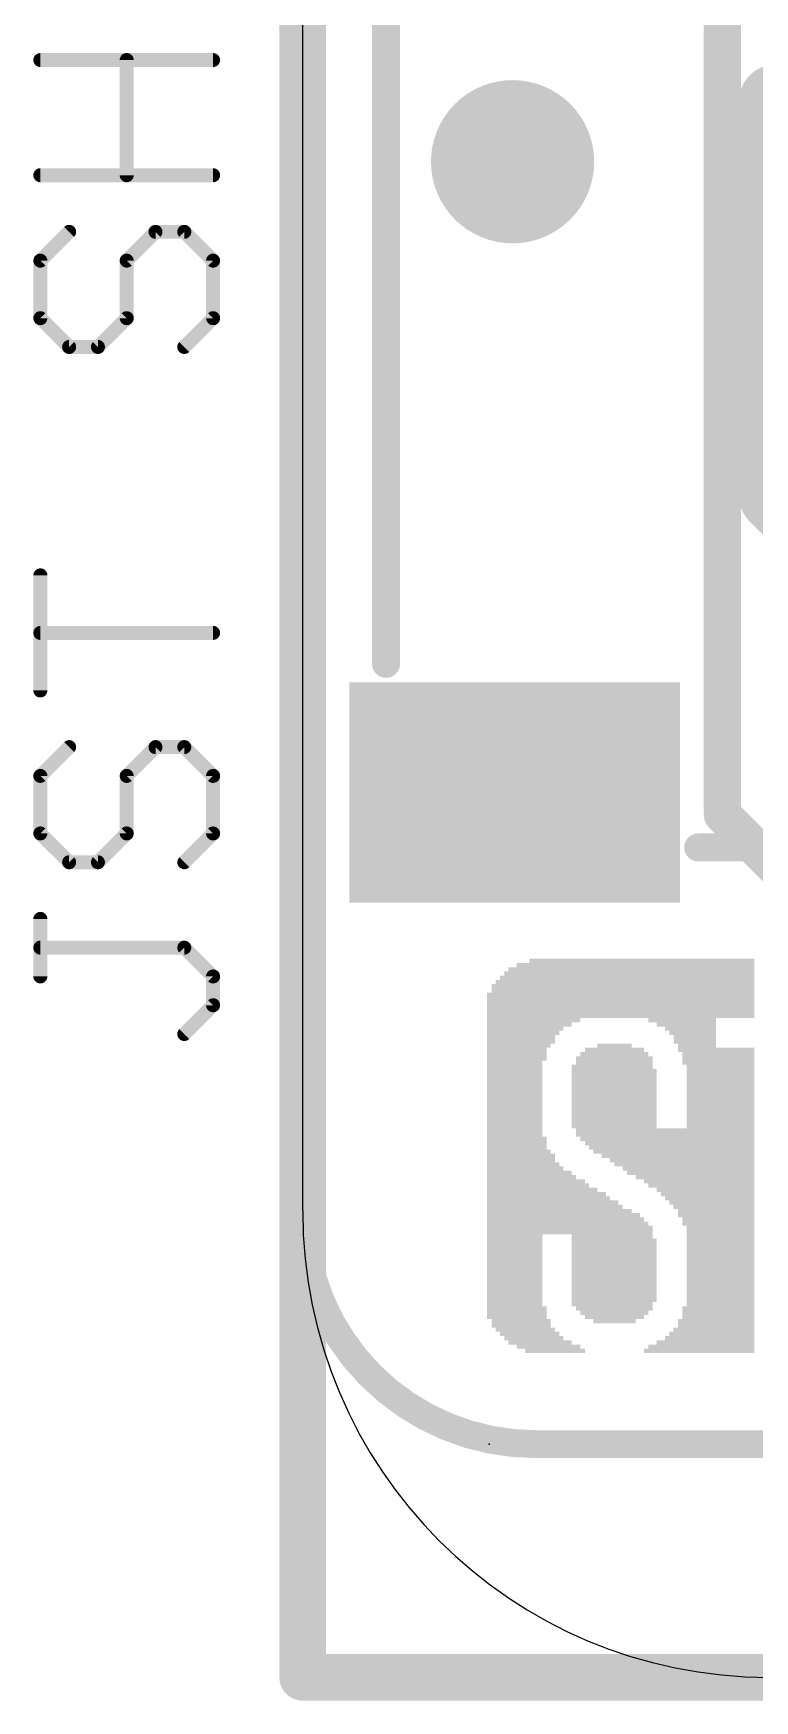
# Model space of a CAD drawing. Extents: x -1.5 to 77.7, y -1.7 to 21.7.
# Drawn here: x -1.47 to 2.46, y -0.13 to 8.95 of the extents above; entities that cross this region are included whole.
import ezdxf

# ---------------------------------------------------------------- set-up
doc = ezdxf.new("R2010")
doc.units = 0
for name, color, linetype in [('1', 12, 'CONTINUOUS'), ('16', 5, 'CONTINUOUS'), ('18', 110, 'CONTINUOUS'), ('20', 53, 'CONTINUOUS'), ('21', 40, 'CONTINUOUS'), ('22', 6, 'CONTINUOUS'), ('23', 40, 'CONTINUOUS'), ('27', 4, 'CONTINUOUS')]:
    doc.layers.add(name, color=color, linetype=linetype)

# ---------------------------------------------------------------- blocks, each defined once
blk = doc.blocks.new('RECT')
blk.add_solid([(-0.5, -0.5), (0.5, -0.5), (-0.5, 0.5), (0.5, 0.5)])
blk = doc.blocks.new('ROUNDV')
at = {"const_width": 0.5}
blk.add_lwpolyline([(0, -0.25, 1), (0, 0.25, 1), (0, -0.25)], format="xyb", dxfattribs=at)

msp = doc.modelspace()

# ---------------------------------------------------------------- linework, layer by layer
at = {"layer": '1'}
for points, const_width in [([(0, 21.59), (0, 0)], 0.254), ([(2.667, 8.493), (2.5781, 8.5819)], 0.4064), ([(2.5781, 8.5819), (2.5781, 6.4389)], 0.4064), ([(2.5781, 6.4389), (5.3022, 3.7147)], 0.4064), ([(0, 0), (76.2, 0)], 0.254)]:
    msp.add_lwpolyline(points, dxfattribs=dict(at, const_width=const_width))
for points, const_width in [([(2.6797, 8.5819, 1), (2.4765, 8.5819)], 0.2032), ([(2.6499, 8.6537, 1), (2.5063, 8.5101)], 0.2032), ([(2.6499, 6.5107, 1), (2.5063, 6.3671)], 0.2032), ([(2.4765, 6.4389, 1), (2.6797, 6.4389)], 0.2032), ([(0, 0.0635, 1), (0, -0.0635)], 0.127), ([(-0.0635, 0, 1), (0.0635, 0)], 0.127)]:
    msp.add_lwpolyline(points, format="xyb", dxfattribs=dict(at, const_width=const_width))
at = {"layer": '16'}
for points, const_width in [([(0, 21.59), (0, 0)], 0.254), ([(2.286, 4.699), (2.286, 11.049)], 0.2032), ([(3.937, 3.048), (2.286, 4.699)], 0.2032), ([(0, 0), (76.2, 0)], 0.254)]:
    msp.add_lwpolyline(points, dxfattribs=dict(at, const_width=const_width))
for points, const_width in [([(2.3219, 4.7349, 1), (2.2501, 4.6631)], 0.1016), ([(2.2352, 4.699, 1), (2.3368, 4.699)], 0.1016), ([(0, 0.0635, 1), (0, -0.0635)], 0.127), ([(-0.0635, 0, 1), (0.0635, 0)], 0.127)]:
    msp.add_lwpolyline(points, format="xyb", dxfattribs=dict(at, const_width=const_width))
at = {"layer": '20'}
msp.add_line((0, 2.54), (0, 19.05), dxfattribs=at)
msp.add_arc((2.54, 2.54), 2.54, 180, 270, dxfattribs=at)
at = {"layer": '21', "const_width": 0.1524}
for points in [[(0.454, 9.72), (0.454, 5.52)], [(4.754, 4.52), (2.154, 4.52)]]:
    msp.add_lwpolyline(points, dxfattribs=at)
at = {"layer": '21', "const_width": 0.0762}
for points in [[(0.4159, 5.52, 1), (0.4921, 5.52)], [(2.154, 4.5581, 1), (2.154, 4.4819)]]:
    msp.add_lwpolyline(points, format="xyb", dxfattribs=at)
at = {"layer": '22', "const_width": 0.1524}
for points in [[(0, 19.05), (0, 2.54)], [(1.27, 1.27), (17.78, 1.27)]]:
    msp.add_lwpolyline(points, dxfattribs=at)
at = {"layer": '22'}
for points, const_width in [([(0, 2.54, 0.4142), (1.27, 1.27)], 0.1524), ([(0.0381, 2.54, 1), (-0.0381, 2.54)], 0.0762), ([(-0.0381, 2.54, 1), (0.0381, 2.54)], 0.0762), ([(1.27, 1.3081, 1), (1.27, 1.2319)], 0.0762), ([(1.27, 1.2319, 1), (1.27, 1.3081)], 0.0762)]:
    msp.add_lwpolyline(points, format="xyb", dxfattribs=dict(at, const_width=const_width))
at = {"layer": '23'}
msp.add_point((1.016, 1.27), dxfattribs=at)
at = {"layer": '27', "const_width": 0.0381}
for points in [[(-1.4287, 8.8277, 1), (-1.4287, 8.7896)], [(-0.9394, 8.8086, 1), (-0.9775, 8.8086)], [(-0.4881, 8.7896, 1), (-0.4881, 8.8277)], [(-1.4287, 8.2006, 1), (-1.4287, 8.1625)], [(-0.9775, 8.1815, 1), (-0.9394, 8.1815)], [(-0.4881, 8.1625, 1), (-0.4881, 8.2006)], [(-1.2585, 7.8596, 1), (-1.2854, 7.8866)], [(-0.8016, 7.8921, 1), (-0.8016, 7.854)], [(-0.7882, 7.8596, 1), (-0.8151, 7.8866)], [(-0.6314, 7.8866, 1), (-0.6583, 7.8596)], [(-0.6449, 7.854, 1), (-0.6449, 7.8921)], [(-1.4097, 7.7163, 1), (-1.4478, 7.7163)], [(-1.4422, 7.7298, 1), (-1.4152, 7.7028)], [(-0.9394, 7.7163, 1), (-0.9775, 7.7163)], [(-0.9719, 7.7298, 1), (-0.9449, 7.7028)], [(-0.4691, 7.7163, 1), (-0.5071, 7.7163)], [(-0.5016, 7.7028, 1), (-0.4746, 7.7298)], [(-1.4152, 7.4163, 1), (-1.4422, 7.3893)], [(-1.4478, 7.4028, 1), (-1.4097, 7.4028)], [(-0.9775, 7.4028, 1), (-0.9394, 7.4028)], [(-0.9449, 7.3893, 1), (-0.9719, 7.4163)], [(-0.5071, 7.4028, 1), (-0.4691, 7.4028)], [(-0.4746, 7.3893, 1), (-0.5016, 7.4163)], [(-1.2719, 7.2651, 1), (-1.2719, 7.227)], [(-1.2854, 7.2325, 1), (-1.2585, 7.2595)], [(-1.1286, 7.2595, 1), (-1.1017, 7.2325)], [(-1.1152, 7.227, 1), (-1.1152, 7.2651)], [(-0.6583, 7.2595, 1), (-0.6314, 7.2325)], [(-1.4097, 6.0021, 1), (-1.4478, 6.0021)], [(-1.4287, 5.7076, 1), (-1.4287, 5.6695)], [(-0.4881, 5.6695, 1), (-0.4881, 5.7076)], [(-1.4478, 5.375, 1), (-1.4097, 5.375)], [(-1.2585, 5.0531, 1), (-1.2854, 5.08)], [(-0.8016, 5.0856, 1), (-0.8016, 5.0475)], [(-0.7882, 5.0531, 1), (-0.8151, 5.08)], [(-0.6314, 5.08, 1), (-0.6583, 5.0531)], [(-0.6449, 5.0475, 1), (-0.6449, 5.0856)], [(-1.4097, 4.9098, 1), (-1.4478, 4.9098)], [(-1.4422, 4.9232, 1), (-1.4152, 4.8963)], [(-0.9394, 4.9098, 1), (-0.9775, 4.9098)], [(-0.9719, 4.9232, 1), (-0.9449, 4.8963)], [(-0.4691, 4.9098, 1), (-0.5071, 4.9098)], [(-0.5016, 4.8963, 1), (-0.4746, 4.9232)], [(-1.4152, 4.6097, 1), (-1.4422, 4.5828)], [(-0.9449, 4.5828, 1), (-0.9719, 4.6097)], [(-0.4746, 4.5828, 1), (-0.5016, 4.6097)], [(-1.4478, 4.5962, 1), (-1.4097, 4.5962)], [(-0.9775, 4.5962, 1), (-0.9394, 4.5962)], [(-0.5071, 4.5962, 1), (-0.4691, 4.5962)], [(-1.2719, 4.4585, 1), (-1.2719, 4.4204)], [(-1.2854, 4.426, 1), (-1.2585, 4.4529)], [(-1.1286, 4.4529, 1), (-1.1017, 4.426)], [(-1.1152, 4.4204, 1), (-1.1152, 4.4585)], [(-0.6583, 4.4529, 1), (-0.6314, 4.426)], [(-1.4097, 4.131, 1), (-1.4478, 4.131)], [(-1.4287, 3.9933, 1), (-1.4287, 3.9552)], [(-0.6314, 3.9877, 1), (-0.6583, 3.9608)], [(-0.6449, 3.9552, 1), (-0.6449, 3.9933)], [(-1.4478, 3.8175, 1), (-1.4097, 3.8175)], [(-0.4691, 3.8175, 1), (-0.5071, 3.8175)], [(-0.5016, 3.804, 1), (-0.4746, 3.8309)], [(-0.5071, 3.6607, 1), (-0.4691, 3.6607)], [(-0.4746, 3.6472, 1), (-0.5016, 3.6742)], [(-0.6583, 3.5174, 1), (-0.6314, 3.4905)]]:
    msp.add_lwpolyline(points, format="xyb", dxfattribs=at)
at = {"layer": '27', "const_width": 0.0762}
for points in [[(-1.4287, 8.8086), (-0.4881, 8.8086)], [(-0.9584, 8.1815), (-0.9584, 8.8086)], [(-0.4881, 8.1815), (-1.4287, 8.1815)], [(-1.2719, 7.8731), (-1.4287, 7.7163)], [(-0.9584, 7.7163), (-0.8016, 7.8731)], [(-0.8016, 7.8731), (-0.6449, 7.8731)], [(-0.6449, 7.8731), (-0.4881, 7.7163)], [(-1.4287, 7.7163), (-1.4287, 7.4028)], [(-0.9584, 7.4028), (-0.9584, 7.7163)], [(-0.4881, 7.7163), (-0.4881, 7.4028)], [(-1.4287, 7.4028), (-1.2719, 7.246)], [(-1.1152, 7.246), (-0.9584, 7.4028)], [(-0.4881, 7.4028), (-0.6449, 7.246)], [(-1.2719, 7.246), (-1.1152, 7.246)], [(-1.4287, 5.375), (-1.4287, 6.0021)], [(-0.4881, 5.6885), (-1.4287, 5.6885)], [(-1.2719, 5.0665), (-1.4287, 4.9098)], [(-0.9584, 4.9098), (-0.8016, 5.0665)], [(-0.8016, 5.0665), (-0.6449, 5.0665)], [(-0.6449, 5.0665), (-0.4881, 4.9098)], [(-1.4287, 4.9098), (-1.4287, 4.5962)], [(-0.9584, 4.5962), (-0.9584, 4.9098)], [(-0.4881, 4.9098), (-0.4881, 4.5962)], [(-1.4287, 4.5962), (-1.2719, 4.4395)], [(-1.1152, 4.4395), (-0.9584, 4.5962)], [(-0.4881, 4.5962), (-0.6449, 4.4395)], [(-1.2719, 4.4395), (-1.1152, 4.4395)], [(-1.4287, 3.8175), (-1.4287, 4.131)], [(-0.6449, 3.9742), (-1.4287, 3.9742)], [(-0.4881, 3.8175), (-0.6449, 3.9742)], [(-0.4881, 3.6607), (-0.4881, 3.8175)], [(-0.6449, 3.5039), (-0.4881, 3.6607)]]:
    msp.add_lwpolyline(points, dxfattribs=at)

# ---------------------------------------------------------------- block references
at = {"layer": '1', "xscale": 1.8, "yscale": 1.2}
msp.add_blockref('RECT', (1.154, 4.82), dxfattribs=at)
at = {"layer": '18', "xscale": 0.889, "yscale": 0.889}
msp.add_blockref('ROUNDV', (1.143, 8.255), dxfattribs=at)
msp.add_blockref('ROUNDV', (1.143, 8.255), dxfattribs=at)
at = {"layer": '21'}
for p, xscale, yscale in [((1.8466, 3.9023), 1.2243, 0.0231), ((1.7666, 3.81), 1.3843, 0.0229), ((1.778, 3.833), 1.3614, 0.0231), ((1.7894, 3.8561), 1.3386, 0.0231), ((1.8123, 3.8792), 1.2929, 0.0231), ((1.731, 3.7177), 1.4554, 0.0231), ((1.7437, 3.7639), 1.43, 0.0231), ((1.7437, 3.7408), 1.43, 0.0231), ((1.7551, 3.787), 1.4072, 0.0231), ((1.731, 3.6946), 1.4554, 0.0231), ((1.731, 3.6714), 1.4554, 0.0231), ((1.731, 3.6483), 1.4554, 0.0231), ((1.731, 3.6252), 1.4554, 0.0231), ((1.2344, 3.556), 0.4623, 0.0229), ((1.731, 3.6021), 1.4554, 0.0231), ((1.2573, 3.579), 0.508, 0.0231), ((1.2116, 3.533), 0.4166, 0.0231), ((2.0663, 3.579), 0.3683, 0.0231), ((2.0892, 3.556), 0.3226, 0.0229), ((2.112, 3.533), 0.2769, 0.0231), ((1.2002, 3.5099), 0.3937, 0.0231), ((1.1887, 3.4868), 0.3708, 0.0231), ((1.1887, 3.4637), 0.3708, 0.0231), ((1.1773, 3.4406), 0.348, 0.0231), ((1.698, 3.4406), 0.1854, 0.0231), ((2.1234, 3.5099), 0.254, 0.0231), ((2.1349, 3.4868), 0.2311, 0.0231), ((2.1349, 3.4637), 0.2311, 0.0231), ((2.1476, 3.4406), 0.2057, 0.0231), ((1.1659, 3.4174), 0.3251, 0.0231), ((1.1659, 3.3943), 0.3251, 0.0231), ((1.1659, 3.3712), 0.3251, 0.0231), ((1.6967, 3.3712), 0.4166, 0.0231), ((1.6967, 3.3943), 0.3708, 0.0231), ((1.698, 3.4174), 0.3226, 0.0231), ((2.2517, 3.4174), 0.414, 0.0231), ((2.2631, 3.3943), 0.3912, 0.0231), ((2.2631, 3.3712), 0.3912, 0.0231), ((1.1544, 3.3481), 0.3023, 0.0231), ((1.1544, 3.325), 0.3023, 0.0231), ((1.1544, 3.302), 0.3023, 0.0229), ((1.1544, 3.279), 0.3023, 0.0231), ((1.6853, 3.325), 0.4394, 0.0231), ((1.6967, 3.302), 0.4623, 0.0229), ((1.6967, 3.279), 0.4623, 0.0231), ((1.6967, 3.3481), 0.4166, 0.0231), ((2.2631, 3.3481), 0.3912, 0.0231), ((2.2746, 3.325), 0.3683, 0.0231), ((2.2746, 3.302), 0.3683, 0.0229), ((2.2746, 3.279), 0.3683, 0.0231), ((1.1544, 3.2559), 0.3023, 0.0231), ((1.1544, 3.2328), 0.3023, 0.0231), ((1.1544, 3.2097), 0.3023, 0.0231), ((1.1544, 3.1866), 0.3023, 0.0231), ((1.6967, 3.2559), 0.4623, 0.0231), ((1.6967, 3.2328), 0.4623, 0.0231), ((1.6967, 3.2097), 0.4623, 0.0231), ((1.6967, 3.1866), 0.4623, 0.0231), ((2.2746, 3.2559), 0.3683, 0.0231), ((2.2746, 3.2328), 0.3683, 0.0231), ((2.2746, 3.2097), 0.3683, 0.0231), ((2.2746, 3.1866), 0.3683, 0.0231), ((1.1544, 3.1634), 0.3023, 0.0231), ((1.1544, 3.1403), 0.3023, 0.0231), ((1.1544, 3.1172), 0.3023, 0.0231), ((1.1544, 3.0941), 0.3023, 0.0231), ((1.6967, 3.1634), 0.4623, 0.0231), ((1.6967, 3.1403), 0.4623, 0.0231), ((1.6967, 3.1172), 0.4623, 0.0231), ((1.6967, 3.0941), 0.4623, 0.0231), ((2.2746, 3.1634), 0.3683, 0.0231), ((2.2746, 3.1403), 0.3683, 0.0231), ((2.2746, 3.1172), 0.3683, 0.0231), ((2.2746, 3.0941), 0.3683, 0.0231), ((1.1544, 3.071), 0.3023, 0.0231), ((1.1544, 3.048), 0.3023, 0.0229), ((1.1544, 3.025), 0.3023, 0.0231), ((1.1544, 3.0019), 0.3023, 0.0231), ((1.6967, 3.071), 0.4623, 0.0231), ((1.6967, 3.048), 0.4623, 0.0229), ((1.6967, 3.025), 0.4623, 0.0231), ((1.6967, 3.0019), 0.4623, 0.0231), ((2.2746, 3.071), 0.3683, 0.0231), ((2.2746, 3.048), 0.3683, 0.0229), ((2.2746, 3.025), 0.3683, 0.0231), ((2.2746, 3.0019), 0.3683, 0.0231), ((1.1544, 2.9788), 0.3023, 0.0231), ((1.1544, 2.9557), 0.3023, 0.0231), ((1.1659, 2.9326), 0.3251, 0.0231), ((1.1659, 2.9094), 0.3251, 0.0231), ((1.9736, 2.9788), 0.9703, 0.0231), ((1.9736, 2.9557), 0.9703, 0.0231), ((1.985, 2.9326), 0.9474, 0.0231), ((1.9977, 2.9094), 0.922, 0.0231), ((1.1659, 2.8863), 0.3251, 0.0231), ((1.1773, 2.8632), 0.348, 0.0231), ((1.1887, 2.8401), 0.3708, 0.0231), ((1.1887, 2.817), 0.3708, 0.0231), ((2.0091, 2.8863), 0.8992, 0.0231), ((2.0206, 2.8632), 0.8763, 0.0231), ((2.0434, 2.8401), 0.8306, 0.0231), ((2.0663, 2.817), 0.7849, 0.0231), ((1.2344, 2.7479), 0.4623, 0.0231), ((1.2002, 2.794), 0.3937, 0.0229), ((1.2116, 2.771), 0.4166, 0.0231), ((1.2459, 2.7248), 0.4851, 0.0231), ((2.0777, 2.794), 0.762, 0.0229), ((2.1006, 2.771), 0.7163, 0.0231), ((2.112, 2.7479), 0.6934, 0.0231), ((2.1361, 2.7248), 0.6452, 0.0231), ((1.2814, 2.6786), 0.5563, 0.0231), ((1.27, 2.7017), 0.5334, 0.0231), ((1.3043, 2.6554), 0.602, 0.0231), ((1.3272, 2.6323), 0.6477, 0.0231), ((2.159, 2.7017), 0.5994, 0.0231), ((2.1704, 2.6786), 0.5766, 0.0231), ((2.1933, 2.6554), 0.5309, 0.0231), ((2.2047, 2.6323), 0.508, 0.0231), ((1.3614, 2.5861), 0.7163, 0.0231), ((1.3386, 2.6092), 0.6706, 0.0231), ((1.3729, 2.563), 0.7391, 0.0231), ((1.397, 2.54), 0.7874, 0.0229), ((2.2162, 2.6092), 0.4851, 0.0231), ((2.2276, 2.5861), 0.4623, 0.0231), ((2.239, 2.563), 0.4394, 0.0231), ((2.2517, 2.54), 0.414, 0.0229), ((1.4199, 2.517), 0.8331, 0.0231), ((1.4313, 2.4939), 0.856, 0.0231), ((1.4427, 2.4708), 0.8788, 0.0231), ((1.4542, 2.4477), 0.9017, 0.0231), ((2.2517, 2.517), 0.414, 0.0231), ((2.2631, 2.4939), 0.3912, 0.0231), ((2.2631, 2.4708), 0.3912, 0.0231), ((2.2746, 2.4477), 0.3683, 0.0231), ((1.1544, 2.4014), 0.3023, 0.0231), ((1.1544, 2.3783), 0.3023, 0.0231), ((1.1544, 2.3552), 0.3023, 0.0231), ((1.4542, 2.4246), 0.9017, 0.0231), ((1.6853, 2.4014), 0.4394, 0.0231), ((1.6967, 2.3783), 0.4623, 0.0231), ((1.6967, 2.3552), 0.4623, 0.0231), ((2.2746, 2.4246), 0.3683, 0.0231), ((2.2746, 2.4014), 0.3683, 0.0231), ((2.2746, 2.3783), 0.3683, 0.0231), ((2.2746, 2.3552), 0.3683, 0.0231), ((1.1544, 2.3321), 0.3023, 0.0231), ((1.1544, 2.309), 0.3023, 0.0231), ((1.1544, 2.286), 0.3023, 0.0229), ((1.1544, 2.263), 0.3023, 0.0231), ((1.6967, 2.3321), 0.4623, 0.0231), ((1.6967, 2.309), 0.4623, 0.0231), ((1.6967, 2.286), 0.4623, 0.0229), ((1.6967, 2.263), 0.4623, 0.0231), ((2.2746, 2.3321), 0.3683, 0.0231), ((2.2746, 2.309), 0.3683, 0.0231), ((2.2746, 2.286), 0.3683, 0.0229), ((2.2746, 2.263), 0.3683, 0.0231), ((1.1544, 2.2399), 0.3023, 0.0231), ((1.1544, 2.2168), 0.3023, 0.0231), ((1.1544, 2.1937), 0.3023, 0.0231), ((1.1544, 2.1706), 0.3023, 0.0231), ((1.6967, 2.2399), 0.4623, 0.0231), ((1.6967, 2.2168), 0.4623, 0.0231), ((1.6967, 2.1937), 0.4623, 0.0231), ((1.6967, 2.1706), 0.4623, 0.0231), ((2.2746, 2.2399), 0.3683, 0.0231), ((2.2746, 2.2168), 0.3683, 0.0231), ((2.2746, 2.1937), 0.3683, 0.0231), ((2.2746, 2.1706), 0.3683, 0.0231), ((1.1544, 2.1474), 0.3023, 0.0231), ((1.1544, 2.1243), 0.3023, 0.0231), ((1.1544, 2.1012), 0.3023, 0.0231), ((1.1544, 2.0781), 0.3023, 0.0231), ((1.6967, 2.1474), 0.4623, 0.0231), ((1.6967, 2.1243), 0.4623, 0.0231), ((1.6967, 2.1012), 0.4623, 0.0231), ((1.6967, 2.0781), 0.4623, 0.0231), ((2.2746, 2.1474), 0.3683, 0.0231), ((2.2746, 2.1243), 0.3683, 0.0231), ((2.2746, 2.1012), 0.3683, 0.0231), ((2.2746, 2.0781), 0.3683, 0.0231), ((1.1544, 2.055), 0.3023, 0.0231), ((1.1544, 2.032), 0.3023, 0.0229), ((1.1659, 2.009), 0.3251, 0.0231), ((1.6967, 2.055), 0.4623, 0.0231), ((1.6853, 2.032), 0.4394, 0.0229), ((1.6967, 2.009), 0.4166, 0.0231), ((2.2631, 2.009), 0.3912, 0.0231), ((2.2746, 2.055), 0.3683, 0.0231), ((2.2746, 2.032), 0.3683, 0.0229), ((1.1659, 1.9859), 0.3251, 0.0231), ((1.1659, 1.9628), 0.3251, 0.0231), ((1.19, 1.9397), 0.3226, 0.0231), ((1.19, 1.9166), 0.3226, 0.0231), ((1.6967, 1.9859), 0.3708, 0.0231), ((1.698, 1.9628), 0.3226, 0.0231), ((1.698, 1.9397), 0.2311, 0.0231), ((2.2517, 1.9397), 0.414, 0.0231), ((2.2517, 1.9166), 0.414, 0.0231), ((2.2631, 1.9859), 0.3912, 0.0231), ((2.2631, 1.9628), 0.3912, 0.0231), ((1.2128, 1.8934), 0.3226, 0.0231), ((1.2357, 1.8703), 0.3226, 0.0231), ((1.2586, 1.8472), 0.3226, 0.0231), ((1.2929, 1.8241), 0.3454, 0.0231), ((2.1933, 1.8241), 0.5309, 0.0231), ((2.2162, 1.8472), 0.4851, 0.0231), ((2.2276, 1.8703), 0.4623, 0.0231), ((2.239, 1.8934), 0.4394, 0.0231), ((1.3386, 1.801), 0.3454, 0.0231), ((1.3741, 1.778), 0.3251, 0.0229), ((2.159, 1.778), 0.5994, 0.0229), ((2.1704, 1.801), 0.5766, 0.0231)]:
    msp.add_blockref('RECT', p, dxfattribs=dict(at, xscale=xscale, yscale=yscale))

doc.saveas('drawing.dxf')
